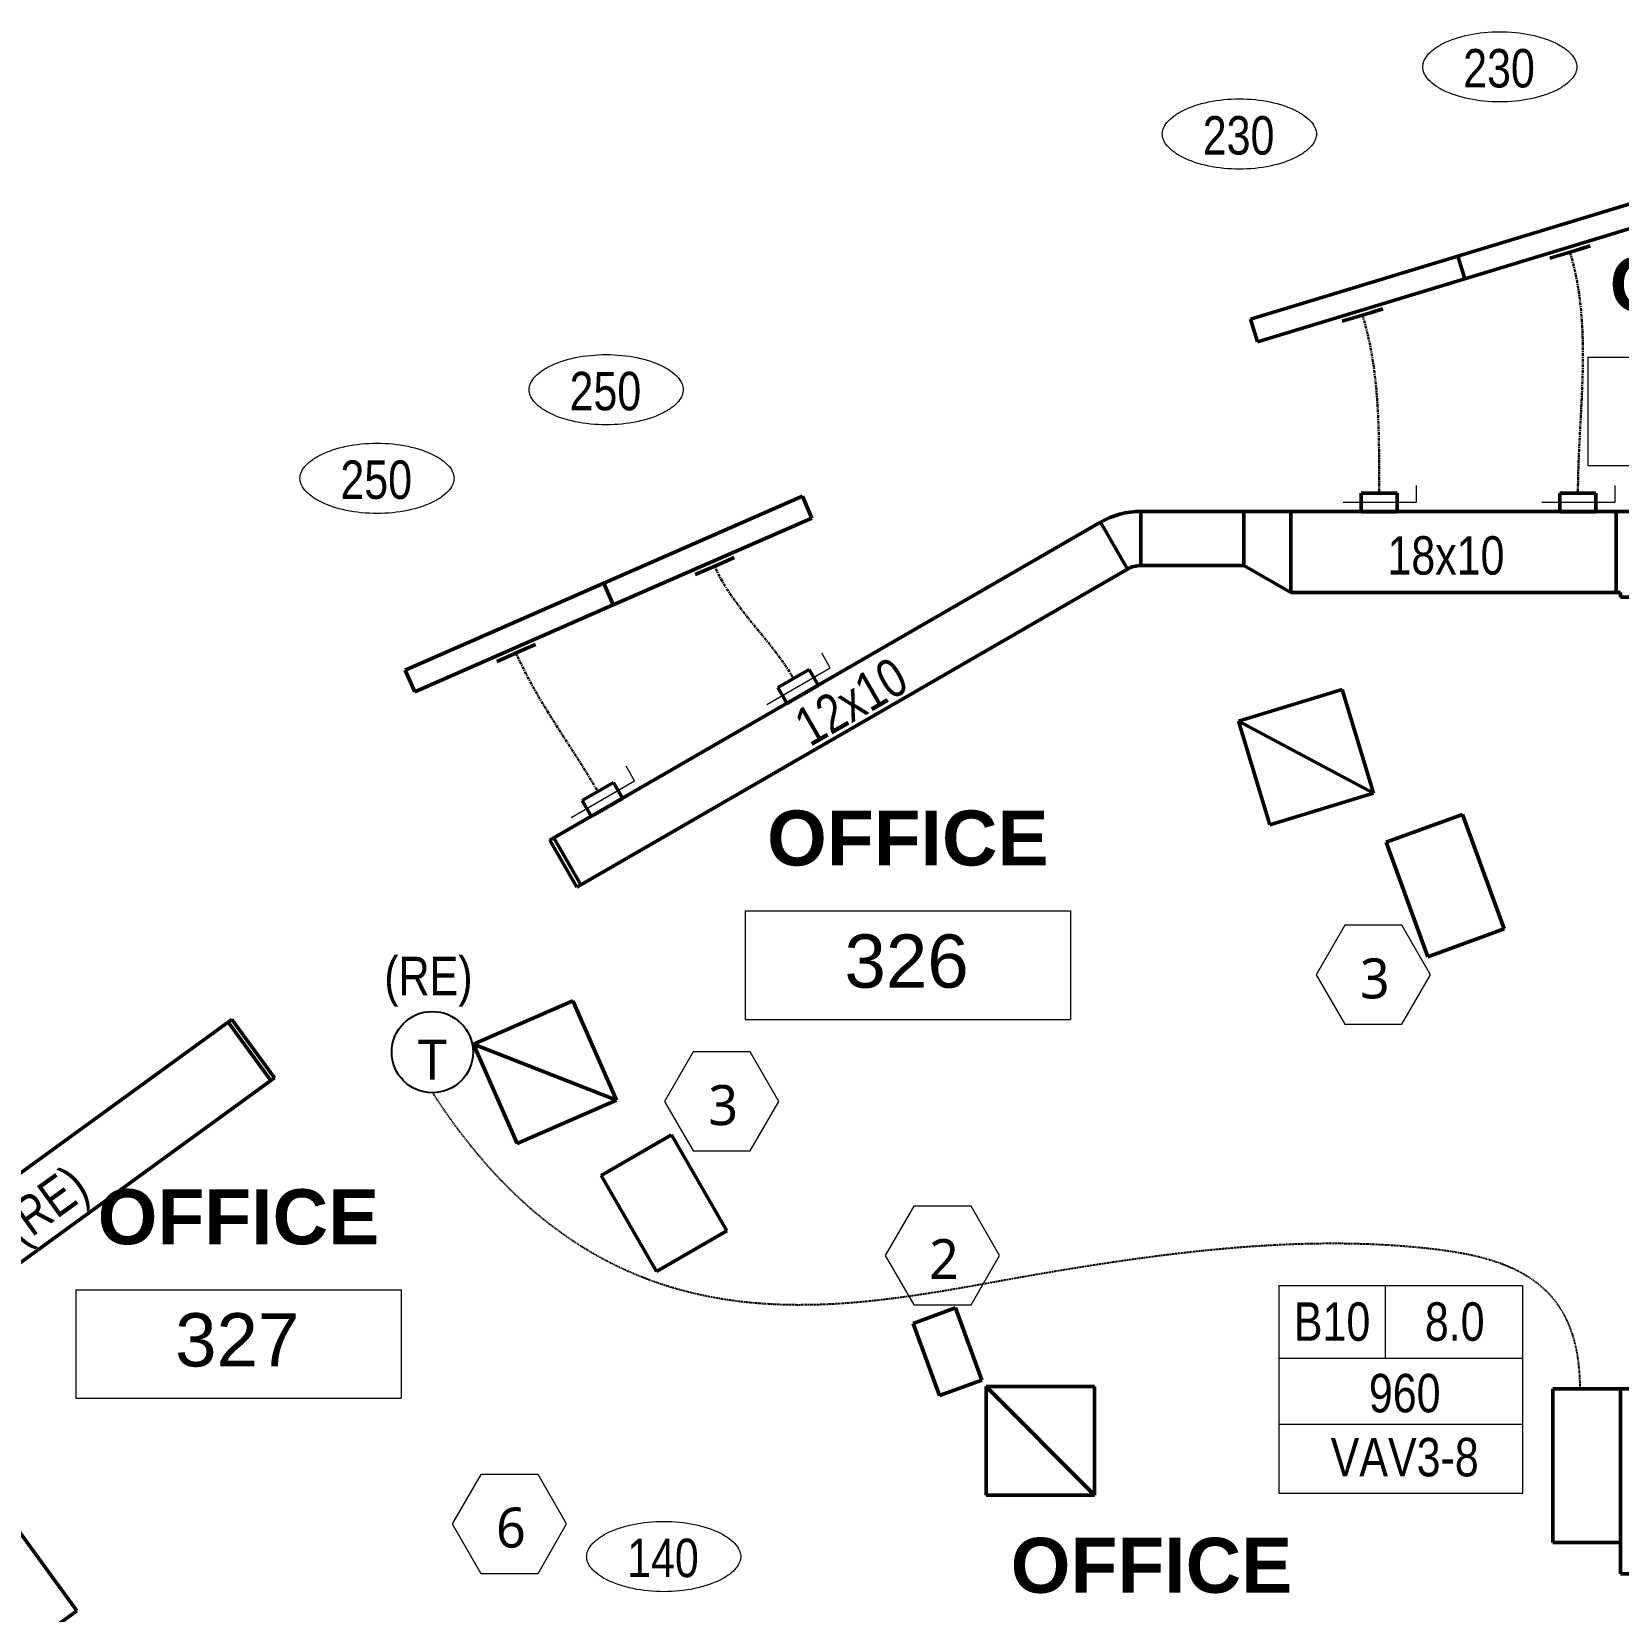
# Model space of a CAD drawing. Header units: inches. Extents: x 12453 to 15257, y -272 to 1517.
# Drawn here: x 13177.8 to 13529.2, y 1118.2 to 1468 of the extents above; entities that cross this region are included whole.
import ezdxf

# ---------------------------------------------------------------- set-up
doc = ezdxf.new("R2010")
doc.units = ezdxf.units.IN
doc.header["$MEASUREMENT"] = 0
for name, pattern in [('_ Hidden  _below_ behind_ beyond_', [0.09375, 0.0625, -0.03125]), ('Center', [1.2499999999999996, 0.2499999999999999, -0.1874999999999999, 0.625, -0.1874999999999999]), ('Dash', [0.25, 0.125, -0.125]), ('Hidden 1_16_', [0.09374999999999999, 0.06249999999999999, -0.03124999999999999])]:
    doc.linetypes.add(name, pattern=pattern)
for name, color, linetype, lineweight in [('A-ANNO-NOTE', 131, 'Continuous', 20), ('A-AREA-IDEN', 2, 'Continuous', 20), ('A-DETL', 90, 'Continuous', 9), ('A-DETL-DEMO', 6, 'Continuous', 18), ('G-ANNO-TEXT', 231, 'Continuous', 9), ('M-EQPM', 50, 'Continuous', 18), ('M-EQPM-HDLN', 50, 'Continuous', 18), ('M-EQPM-IDEN', 50, 'Continuous', 20), ('M-HVAC-CDFF', 50, 'Continuous', 50), ('M-HVAC-CDFF-IDEN', 2, 'Continuous', 20), ('M-HVAC-DUCT', 70, 'Continuous', 18), ('M-HVAC-DUCT-CNTR', 70, 'Continuous', 18), ('M-HVAC-DUCT-IDEN', 70, 'Continuous', 20)]:
    doc.layers.add(name, color=color, linetype=linetype, lineweight=lineweight)
doc.styles.add('Arial', font='arial.ttf', dxfattribs={"height": 11.80239520958082})
doc.styles.add('Arial_B', font='arialbd.ttf', dxfattribs={"height": 12.17707442258339})
doc.styles.add('Swis721 BT', font='swiss.ttf', dxfattribs={"width": 0.8, "height": 8.514637904468403})
doc.styles.add('Trebuchet MS', font='trebuc.ttf', dxfattribs={"height": 8.86153846153846})

# ---------------------------------------------------------------- blocks, each defined once
blk = doc.blocks.new('Return Diffuser - Rectangular Outlet _PAR_ - PAR-8x8_24x24-V135-3RD FLOOR PLAN - NEW')
at = {"layer": 'M-HVAC-CDFF'}
for p, q in [((12.00000000000039, 11.99999999999992), (-11.99999999999975, 11.99999999999992)), ((-11.99999999999975, 11.99999999999992), (-11.99999999999975, -12.00000000000043)), ((-11.99999999999971, 11.99999999999976), (12.0000000000003, -12.00000000000043)), ((12.00000000000039, -12.00000000000043), (12.00000000000039, 11.99999999999992)), ((-11.99999999999975, -12.00000000000043), (12.00000000000039, -12.00000000000043))]:
    blk.add_line(p, q, dxfattribs=at)
blk = doc.blocks.new('Plenum Slot Supply _TBD_ - 8_ RD INLET - TBDI _48_ Plenum_-2903886-3RD FLOOR PLAN - NEW')
at = {"layer": 'M-HVAC-CDFF'}
for p, q in [((24.00000000000034, 2.625000000006843), (-23.99999999999965, 2.625000000006843)), ((-23.99999999999965, 2.625000000006843), (-23.99999999999965, -2.624999999993161)), ((24.00000000000034, -2.624999999993161), (24.00000000000034, 2.625000000006843)), ((-23.99999999999965, -2.624999999993161), (24.00000000000034, -2.624999999993161)), ((-4.687499999999659, -3.750000000000286), (-2.062499999999699, -3.75000000000025)), ((-2.062499999999653, -3.75000000000025), (2.062500000000353, -3.75000000000025)), ((2.062500000000319, -3.75000000000025), (4.687500000000342, -3.750000000000286))]:
    blk.add_line(p, q, dxfattribs=at)
blk = doc.blocks.new('Plenum Slot Supply _TBD_ - 8_ RD INLET - TBDI _48_ Plenum_-2904006-3RD FLOOR PLAN - NEW')
at = {"layer": 'M-HVAC-CDFF'}
for p, q in [((24.00000000000034, 2.625000000006843), (-23.99999999999965, 2.625000000006843)), ((-23.99999999999965, 2.625000000006843), (-23.99999999999965, -2.624999999993161)), ((24.00000000000034, -2.624999999993161), (24.00000000000034, 2.625000000006843)), ((-23.99999999999965, -2.624999999993161), (24.00000000000034, -2.624999999993161)), ((-4.687499999999659, -3.750000000000286), (-2.062499999999699, -3.75000000000025)), ((-2.062499999999653, -3.75000000000025), (2.062500000000353, -3.75000000000025)), ((2.062500000000319, -3.75000000000025), (4.687500000000342, -3.750000000000286))]:
    blk.add_line(p, q, dxfattribs=at)
blk = doc.blocks.new('Rectangular Endcap - Standard-2903971-3RD FLOOR PLAN - NEW')
at = {"layer": 'M-HVAC-DUCT', "lineweight": 50}
for p, q in [((2.186561730911912e-13, -8.000000000000387), (2.716183145832778e-13, 7.999999999999612)), ((2.451372438372345e-13, 7.999999999999612), (1.00000000000074, 7.999999999999609)), ((1.000000000000766, 7.999999999999609), (1.000000000000713, -8.00000000000039)), ((1.00000000000074, -8.00000000000039), (2.451372438372345e-13, -8.000000000000387))]:
    blk.add_line(p, q, dxfattribs=at)
blk = doc.blocks.new('Nailor D35SST 3-10 - Nailor D35SST 3-10-3150733-3RD FLOOR PLAN - NEW')
at = {"layer": 'M-EQPM', "lineweight": 50}
for p, q in [((-23.99999999999975, -13.50000000000025), (-23.99999999999975, 20.49999999999977)), ((-8.999999999999753, 20.49999999999977), (-23.99999999999975, 20.49999999999977)), ((-8.999999999999753, 20.49999999999977), (-8.999999999999753, -13.50000000000025)), ((9.000000000000245, 20.49999999999967), (-8.999999999999753, 20.49999999999967)), ((-8.999999999999753, 20.49999999999967), (-8.999999999999753, -20.50000000000033)), ((9.000000000000245, -20.50000000000033), (9.000000000000245, 20.49999999999967)), ((15.00000000000028, 16.49999999999968), (9.000000000000274, 16.49999999999968)), ((15.00000000000028, -1.50000000000032), (15.00000000000028, 16.49999999999968)), ((9.000000000000274, -1.50000000000032), (15.00000000000028, -1.50000000000032)), ((15.00000000000025, -1.50000000000032), (9.000000000000243, -1.50000000000032)), ((15.00000000000025, -19.50000000000032), (15.00000000000025, -1.50000000000032)), ((-23.99999999999975, -13.50000000000025), (-8.999999999999753, -13.50000000000025)), ((-8.999999999999753, -20.50000000000033), (9.000000000000245, -20.50000000000033)), ((-4.999999999987266, -20.49999999999926), (-4.999999999987266, -24.49999999999937)), ((5.000000000013187, -24.49999999999937), (5.000000000013187, -20.49999999999926)), ((9.000000000000243, -19.50000000000032), (15.00000000000025, -19.50000000000032)), ((5.000000000000246, -24.50000000000033), (-4.999999999999753, -24.50000000000033))]:
    blk.add_line(p, q, dxfattribs=at)
at = {"layer": 'M-EQPM-HDLN', "linetype": 'Dash', "lineweight": 9}
for p, q in [((15.00000000000028, 16.49999999999968), (51.00000000000023, 16.49999999999968)), ((51.00000000000023, 16.49999999999968), (51.00000000000023, -19.50000000000032)), ((51.00000000000023, -19.50000000000032), (15.00000000000024, -19.50000000000032))]:
    blk.add_line(p, q, dxfattribs=at)
blk = doc.blocks.new('Rectangular Elbow - Mitered - Standard-2788944-3RD FLOOR PLAN - NEW')
at = {"layer": 'M-HVAC-DUCT', "lineweight": 50}
for p, q in [((-9.999999999999753, -9.000000000000332), (-9.999999999999753, 8.999999999999668)), ((-9.999999999999753, 8.999999999999668), (-9.000000000000332, 8.999999999999668)), ((8.999999999999668, 9.999999999999668), (-9.000000000000332, 9.999999999999668)), ((-9.000000000000332, 9.999999999999668), (-9.000000000000332, 8.999999999999668)), ((8.999999999999668, -9.000000000000332), (8.999999999999668, 9.999999999999668)), ((8.999999999999668, -9.000000000000332), (-9.999999999999753, -9.000000000000332))]:
    blk.add_line(p, q, dxfattribs=at)
blk = doc.blocks.new('Rectangular Transition - Angle - 30 Degree-2904022-3RD FLOOR PLAN - NEW')
at = {"layer": 'M-HVAC-DUCT', "lineweight": 50}
for p, q in [((2.979831821830342e-13, 8.999999999999702), (10.39230484541358, 2.999999999999813)), ((2.979831821830342e-13, -9.000000000000298), (2.979831821830342e-13, 8.999999999999702)), ((10.39230484541358, 2.999999999999813), (10.39230484541358, -9.000000000000222)), ((10.39230484541358, -9.000000000000222), (2.98427949019242e-13, -9.000000000000298))]:
    blk.add_line(p, q, dxfattribs=at)
blk = doc.blocks.new('Rectangular Elbow - Radius - 1 W-2796328-3RD FLOOR PLAN - NEW')
at = {"layer": 'M-HVAC-DUCT', "lineweight": 50}
for p, q in [((-3.215390309173182, -6.00000000000033), (-3.215390309173186, 5.999999999999666)), ((-0.2153903091732182, 6.803847577293018), (5.784609690826719, -3.588457268120279))]:
    blk.add_line(p, q, dxfattribs=at)
for radius, start, end in [(5.999999999999994, 269.9999999999996, 299.9999999999993), (17.99999999999999, 270, 299.9999999999997)]:
    blk.add_arc((-3.215390309173187, 11.99999999999967), radius, start, end, dxfattribs=at)
blk = doc.blocks.new('Rectangular Endcap - Standard-2785041-3RD FLOOR PLAN - NEW')
at = {"layer": 'M-HVAC-DUCT', "lineweight": 50}
for p, q in [((2.252764407777021e-13, -6.000000000000386), (2.64998046896767e-13, 5.999999999999612)), ((2.451372438372345e-13, 5.999999999999612), (1.00000000000074, 5.999999999999609)), ((1.00000000000076, 5.999999999999609), (1.00000000000072, -6.000000000000389)), ((1.00000000000074, -6.000000000000389), (2.451372438372345e-13, -6.000000000000386))]:
    blk.add_line(p, q, dxfattribs=at)
blk = doc.blocks.new('Round Takeoff - Standard w_ VD-V214-3RD FLOOR PLAN - NEW')
at = {"layer": 'A-DETL-DEMO', "linetype": 'Hidden 1_16_', "lineweight": 30}
for p, q in [((-0.2400000000038744, 4.000000000010004), (-3.41060513164848e-12, 4.000000000010004)), ((-0.2399999999998057, 4.000000000000414), (-0.2399999999997924, 3.325186224399847e-13)), ((-0.2399999999998057, 3.299486289839078e-13), (-0.2399999999997924, -3.999999999999702)), ((-4.092726157978176e-12, -3.99999999998954), (-0.2400000000038744, -3.99999999998954))]:
    blk.add_line(p, q, dxfattribs=at)
at = {"layer": 'M-HVAC-DUCT'}
for p, q in [((2.003420426543702, 8.25000000000033), (5.753420426543704, 8.250000000000343)), ((2.003420426543728, -7.999999999999659), (2.003420426543702, 8.250000000000332))]:
    blk.add_line(p, q, dxfattribs=at)
at = {"layer": 'M-HVAC-DUCT', "lineweight": 50}
for p, q in [((-2.728484105318784e-12, 4.000000000010686), (3.999999999995679, 4.000000000010686)), ((4.000000000000305, 2.9890503392581e-13), (4.000000000000294, 4.000000000000406)), ((4.000000000000305, -3.999999999999709), (4.000000000000294, 2.963350404697327e-13)), ((3.999999999996362, -3.99999999998954), (-4.092726157978176e-12, -3.99999999998954))]:
    blk.add_line(p, q, dxfattribs=at)
blk = doc.blocks.new('Round Takeoff - Standard w_ VD-V215-3RD FLOOR PLAN - NEW')
at = {"layer": 'A-DETL-DEMO', "linetype": 'Hidden 1_16_', "lineweight": 30}
for p, q in [((-0.239999999998588, 4.000000000012732), (-0.001953124998692601, 4.000000000012732)), ((-0.2399999999998057, 4.000000000000414), (-0.2399999999997924, 3.325186224399847e-13)), ((-0.2399999999998057, 3.299486289839078e-13), (-0.2399999999997924, -3.999999999999702)), ((1.70530256582424e-12, -3.999999999988176), (-0.239999999998588, -3.999999999988176))]:
    blk.add_line(p, q, dxfattribs=at)
at = {"layer": 'M-HVAC-DUCT'}
for p, q in [((2.003420426543702, 8.25000000000033), (5.753420426543704, 8.250000000000343)), ((2.003420426543728, -7.999999999999659), (2.003420426543702, 8.250000000000332))]:
    blk.add_line(p, q, dxfattribs=at)
at = {"layer": 'M-HVAC-DUCT', "lineweight": 50}
for p, q in [((-2.728484105318784e-12, 4.000000000010686), (3.999999999995679, 4.000000000010686)), ((4.000000000000305, 2.9890503392581e-13), (4.000000000000294, 4.000000000000406)), ((4.000000000000305, -3.999999999999709), (4.000000000000294, 2.963350404697327e-13)), ((3.999999999996362, -3.99999999998954), (-4.092726157978176e-12, -3.99999999998954))]:
    blk.add_line(p, q, dxfattribs=at)
blk = doc.blocks.new('Round Takeoff - Standard w_ VD-V216-3RD FLOOR PLAN - NEW')
at = {"layer": 'A-DETL-DEMO', "linetype": 'Hidden 1_16_', "lineweight": 30}
for p, q in [((-0.239999999998588, 4.000000000012732), (-0.001953124998692601, 4.000000000012732)), ((-0.2399999999998057, 4.000000000000414), (-0.2399999999997924, 3.325186224399847e-13)), ((-0.2399999999998057, 3.299486289839078e-13), (-0.2399999999997924, -3.999999999999702)), ((1.534772309241816e-12, -3.999999999988176), (-0.239999999998588, -3.999999999988176))]:
    blk.add_line(p, q, dxfattribs=at)
at = {"layer": 'M-HVAC-DUCT'}
for p, q in [((2.003420426543702, 8.25000000000033), (5.753420426543704, 8.250000000000343)), ((2.003420426543728, -7.999999999999659), (2.003420426543702, 8.250000000000332))]:
    blk.add_line(p, q, dxfattribs=at)
at = {"layer": 'M-HVAC-DUCT', "lineweight": 50}
for p, q in [((-2.728484105318784e-12, 4.000000000010686), (3.999999999995679, 4.000000000010686)), ((4.000000000000305, 2.9890503392581e-13), (4.000000000000294, 4.000000000000406)), ((4.000000000000305, -3.999999999999709), (4.000000000000294, 2.963350404697327e-13)), ((3.999999999996362, -3.99999999998954), (-4.092726157978176e-12, -3.99999999998954))]:
    blk.add_line(p, q, dxfattribs=at)
blk = doc.blocks.new('Diffuser Tag - Diffuser Tag _GPI_ - Airflow Only-1174567-3RD FLOOR PLAN - NEW')
at = {"layer": 'M-HVAC-CDFF-IDEN'}
for points, knots in [([(-0.2733821722393264, 8.234832660405194e-16), (-0.2733821722393264, 0.002120544972881543), (-0.2729835601545574, 0.00647847487141492), (-0.2703405630587479, 0.01531469710434119), (-0.2634260964460383, 0.02693955562540351), (-0.248144382122115, 0.04138758304565707), (-0.219066139123674, 0.05918199625253466), (-0.1685048339180955, 0.07621826088950157), (-0.09564779723932655, 0.0834729008052498), (-0.02279076056055762, 0.07621826088950127), (0.02777054464502081, 0.05918199625253412), (0.05684878764346215, 0.04138758304565641), (0.07213050196738555, 0.02693955562540276), (0.07904496858009517, 0.01531469710434035), (0.0816879656759046, 0.006478474871414024), (0.08208657776067356, 0.00212054497288066), (0.0820865777606736, -5.985621849243556e-17)], [-2.186510674934082e-15, -2.186510674934082e-15, -2.186510674934082e-15, -2.186510674934082e-15, 0.09817477042467884, 0.1963495408493599, 0.3926990816987219, 0.589048622548084, 0.7853981633974461, 1.17809724509617, 1.570796326794894, 1.963495408493618, 2.356194490192343, 2.552544031041704, 2.748893571891067, 2.945243112740429, 3.04341788316511, 3.141592653589791, 3.141592653589791, 3.141592653589791, 3.141592653589791]), ([(0.0820865777606736, -3.244976466198412e-18), (0.0820865777606736, -0.002120544972880719), (0.08168796567590463, -0.0064784748714141), (0.07904496858009527, -0.01531469710434032), (0.07213050196738575, -0.02693955562540273), (0.05684878764346234, -0.04138758304565628), (0.02777054464502117, -0.05918199625253387), (-0.02279076056055731, -0.07621826088950084), (-0.09564779723932616, -0.08347290080524901), (-0.1685048339180951, -0.07621826088950065), (-0.2190661391236737, -0.0591819962525334), (-0.248144382122115, -0.04138758304565567), (-0.2634260964460383, -0.02693955562540207), (-0.270340563058748, -0.01531469710433957), (-0.2729835601545574, -0.006478474871413342), (-0.2733821722393264, -0.002120544972879948), (-0.2733821722393264, 7.731000999696823e-16)], [3.14159265358979, 3.14159265358979, 3.14159265358979, 3.14159265358979, 3.239767424014471, 3.337942194439152, 3.534291735288514, 3.730641276137876, 3.926990816987239, 4.319689898685963, 4.712388980384687, 5.105088062083411, 5.497787143782135, 5.694136684631498, 5.89048622548086, 6.086835766330221, 6.185010536754902, 6.283185307179584, 6.283185307179584, 6.283185307179584, 6.283185307179584])]:
    blk.add_open_spline(points, degree=3, knots=knots, dxfattribs=at)
blk = doc.blocks.new('Room Tag - Room Tag-84095-3RD FLOOR PLAN - NEW')
at = {"layer": 'A-AREA-IDEN'}
for p, q in [((-0.3749999999999999, -0.06249999999999998), (-0.3749999999999999, -0.3124999999999999)), ((-0.3749999999999999, -0.06249999999999998), (0.3749999999999999, -0.06249999999999998)), ((0.3749999999999999, -0.06249999999999998), (0.3749999999999999, -0.3124999999999999)), ((-0.3749999999999999, -0.3124999999999999), (0.3749999999999999, -0.3124999999999999))]:
    blk.add_line(p, q, dxfattribs=at)
blk = doc.blocks.new('Mechanical Equipment Tag - VAV-1159225-3RD FLOOR PLAN - NEW')
at = {"layer": 'M-EQPM-IDEN'}
for p, q in [((0.05117652664444897, -0.1709214427389848), (0.05117652664444821, -0.6506089427389851)), ((0.05117652664444897, -0.1709214427389848), (0.6129984166804646, -0.1709214427389866)), ((0.2971114323324517, -0.3386297760723189), (0.297111432332452, -0.1709214427389855)), ((0.6129984166804646, -0.1709214427389866), (0.6129984166804638, -0.6506089427389867)), ((0.0511765266444487, -0.3386297760723181), (0.6129984166804644, -0.3386297760723199)), ((0.05117652664444846, -0.4909735260723181), (0.6129984166804641, -0.4909735260723199)), ((0.6129984166804638, -0.6506089427389867), (0.05117652664444821, -0.6506089427389851))]:
    blk.add_line(p, q, dxfattribs=at)
blk = doc.blocks.new('Note Hexagon - Note Hexagon - _GPI_-1528888-3RD FLOOR PLAN - NEW')
at = {"layer": 'A-ANNO-NOTE'}
for p, q in [((-0.06936595791414911, 0.1146539663481912), (-0.1352839266641504, 0.000480695341454583)), ((0.06246997958585079, 0.1146539663481897), (-0.06936595791414911, 0.1146539663481912)), ((0.1283879483358497, 0.0004806953414513018), (0.06246997958585077, 0.1146539663481897)), ((-0.1352839266641504, 0.0004806953414545882), (-0.06936595791415202, -0.1136925756652837)), ((0.06246997958584775, -0.1136925756652856), (0.1283879483358497, 0.0004806953414513356)), ((-0.06936595791415205, -0.1136925756652837), (0.06246997958584773, -0.1136925756652856))]:
    blk.add_line(p, q, dxfattribs=at)

msp = doc.modelspace()

# ---------------------------------------------------------------- linework, layer by layer
at = {"layer": 'A-DETL', "lineweight": 25}
msp.add_circle((13266.56078916648, 1242.001414486469), 9, dxfattribs=at)
at = {"layer": 'A-DETL', "linetype": '_ Hidden  _below_ behind_ beyond_', "lineweight": 25}
msp.add_open_spline([(13266.56078916648, 1233.001414486469), (13305.36817821955, 1173.243275746527), (13399.79566340444, 1195.043578443699), (13479.2980238812, 1203.399613243426), (13520.67358386162, 1192.313065360287), (13520.67358386162, 1167.422674776926)], degree=3, knots=[0, 0, 0, 0, 6.89180579777182, 12.99421494602004, 17.09604283453233, 17.09604283453233, 17.09604283453233, 17.09604283453233], dxfattribs=at)
at = {"layer": 'M-HVAC-DUCT', "lineweight": 50}
for p, q in [((13423.4913800657, 1349.759960377965), (13423.4913800657, 1361.759960377965)), ((13423.4913800657, 1361.759960377965), (13446.28105871542, 1361.759960377965)), ((13446.28105871542, 1361.759960377965), (13446.28105871542, 1349.759960377965)), ((13456.67336356084, 1343.759960377966), (13456.67336356084, 1361.759960377966)), ((13456.67336356084, 1361.759960377966), (13528.69338948061, 1361.759960377964)), ((13528.69338948061, 1361.759960377964), (13528.69338948061, 1343.759960377964)), ((13293.43435701535, 1289.456112800673), (13414.4913800657, 1359.348417646085)), ((13414.4913800657, 1359.348417646085), (13420.4913800657, 1348.956112800672)), ((13423.4913800657, 1349.759960377965), (13446.28105871542, 1349.759960377965)), ((13299.43435701535, 1279.06380795526), (13420.4913800657, 1348.956112800672)), ((13456.67336356084, 1343.759960377966), (13528.69338948061, 1343.759960377964)), ((13477.76886782497, 1288.48582559477), (13494.68333499911, 1294.642188174632)), ((13503.9178788689, 1269.270487413413), (13494.68333499911, 1294.642188174632)), ((13299.43435701535, 1279.06380795526), (13293.43435701535, 1289.456112800673)), ((13487.00341169476, 1263.114124833551), (13477.76886782497, 1288.48582559477)), ((13503.9178788689, 1269.270487413413), (13487.00341169476, 1263.114124833551)), ((13221.35734097701, 1248.632831504292), (13101.50665619581, 1161.556212000204)), ((13221.35734097701, 1248.632831504294), (13230.76190501368, 1235.688559594293)), ((13230.76190501368, 1235.688559594293), (13110.91122023249, 1148.611940090206)), ((13303.95261682047, 1214.647196612072), (13319.54107408859, 1223.647196612071)), ((13331.8034893994, 1202.408070270238), (13319.54107408859, 1223.647196612071)), ((13316.21503213128, 1193.408070270239), (13303.95261682047, 1214.647196612072)), ((13331.8034893994, 1202.408070270238), (13316.21503213128, 1193.408070270239)), ((13373.04657954464, 1181.915139328452), (13382.4435057525, 1185.335340761709)), ((13382.4435057525, 1185.335340761709), (13388.25784818903, 1169.360566208348)), ((13373.04657954464, 1181.915139328453), (13378.86092198118, 1165.940364775092)), ((13388.25784818903, 1169.360566208348), (13378.86092198118, 1165.940364775091)), ((13187.82503221109, 1118.270717310925), (13174.30597140836, 1136.87810818155)), ((13187.82503221109, 1118.270717310925), (13173.26272631234, 1107.690582769663))]:
    msp.add_line(p, q, dxfattribs=at)
at = {"layer": 'M-HVAC-DUCT-CNTR', "linetype": 'Center', "lineweight": 30}
for points in [[(13520.25529225593, 1365.759960377965), (13520.25529225593, 1383.642635712131), (13523.6902267245, 1402.081011102272), (13518.48588834751, 1419.189632880924)], [(13476.23862851809, 1365.759960377966), (13476.23862851809, 1379.055230937282), (13476.43285408287, 1392.500561552336), (13472.56357359149, 1405.220344872991)], [(13346.5476143287, 1324.739868361593), (13341.42393189889, 1333.614346651878), (13333.17805526635, 1340.238633268105), (13329.06893142774, 1349.626049730864)], [(13303.19994516001, 1299.713079898309), (13297.21773677067, 1310.074568770121), (13289.89469243936, 1319.418000000109), (13285.09704242164, 1330.378375137929)]]:
    msp.add_open_spline(points, degree=3, dxfattribs=at)

# ---------------------------------------------------------------- block references
at = {"layer": 'A-ANNO-NOTE', "xscale": 96, "yscale": 96, "zscale": 96}
for p in [(13475.2659113079, 1259.07494171037), (13330.96671534109, 1231.026019390018), (13379.86050787166, 1196.907202832628), (13283.96096686284, 1137.444770232102)]:
    msp.add_blockref('Note Hexagon - Note Hexagon - _GPI_-1528888-3RD FLOOR PLAN - NEW', p, dxfattribs=at)
at = {"layer": 'A-AREA-IDEN', "xscale": 95.99999999999994, "yscale": 95.99999999999994, "zscale": 95.99999999999994}
for p in [(13558.44484006185, 1401.918136140528), (13371.85446892086, 1279.257056504661), (13223.61713786123, 1195.372378394617)]:
    msp.add_blockref('Room Tag - Room Tag-84095-3RD FLOOR PLAN - NEW', p, dxfattribs=at)
at = {"layer": 'M-EQPM', "lineweight": 50}
msp.add_blockref('Nailor D35SST 3-10 - Nailor D35SST 3-10-3150733-3RD FLOOR PLAN - NEW', (13538.69338948061, 1146.922674776926), dxfattribs=at)
at = {"layer": 'M-EQPM-IDEN', "xscale": 95.99999999999994, "yscale": 95.99999999999994, "zscale": 95.99999999999994}
msp.add_blockref('Mechanical Equipment Tag - VAV-1159225-3RD FLOOR PLAN - NEW', (13449.13618884861, 1206.732524297051), dxfattribs=at)
at = {"layer": 'M-HVAC-CDFF', "extrusion": (0, 0, -1)}
for name, p, rotation in [('Plenum Slot Supply _TBD_ - 8_ RD INLET - TBDI _48_ Plenum_-2903886-3RD FLOOR PLAN - NEW', (-13517.3945377219, 1422.777313721239), 343.0805589556425), ('Plenum Slot Supply _TBD_ - 8_ RD INLET - TBDI _48_ Plenum_-2903886-3RD FLOOR PLAN - NEW', (-13471.47222296587, 1408.808025713306), 343.0805589556471), ('Plenum Slot Supply _TBD_ - 8_ RD INLET - TBDI _48_ Plenum_-2904006-3RD FLOOR PLAN - NEW', (-13327.56520685017, 1353.061353559466), 336.3597158063017), ('Plenum Slot Supply _TBD_ - 8_ RD INLET - TBDI _48_ Plenum_-2904006-3RD FLOOR PLAN - NEW', (-13283.59331784406, 1333.813678966531), 336.3597158063018), ('Return Diffuser - Rectangular Outlet _PAR_ - PAR-8x8_24x24-V135-3RD FLOOR PLAN - NEW', (-13460.04085167151, 1307.322844528442), 253.0805589556391), ('Return Diffuser - Rectangular Outlet _PAR_ - PAR-8x8_24x24-V135-3RD FLOOR PLAN - NEW', (-13291.51140041962, 1237.571968941044), 246.3597158063069), ('Return Diffuser - Rectangular Outlet _PAR_ - PAR-8x8_24x24-V135-3RD FLOOR PLAN - NEW', (-13401.21868276174, 1155.908070270184), 89.99999999999962)]:
    msp.add_blockref(name, p, dxfattribs=dict(at, rotation=rotation))
at = {"layer": 'M-HVAC-CDFF-IDEN', "xscale": 95.99999999999994, "yscale": 95.99999999999994, "zscale": 95.99999999999994}
for p in [(13512.13475853374, 1460.203534069081), (13454.46156658342, 1445.330332430817), (13314.23206108183, 1388.702603198403), (13263.48081984826, 1369.07752342793), (13326.97629083019, 1130.279861113882)]:
    msp.add_blockref('Diffuser Tag - Diffuser Tag _GPI_ - Airflow Only-1174567-3RD FLOOR PLAN - NEW', p, dxfattribs=at)
at = {"layer": 'M-HVAC-DUCT', "linetype": 'Hidden 1_16_', "lineweight": 30, "extrusion": (0, 0, -1)}
for name, p, rotation in [('Round Takeoff - Standard w_ VD-V215-3RD FLOOR PLAN - NEW', (-13476.23862851809, 1361.759960377965), 90), ('Round Takeoff - Standard w_ VD-V216-3RD FLOOR PLAN - NEW', (-13520.25529225593, 1361.759960377965), 90), ('Round Takeoff - Standard w_ VD-V214-3RD FLOOR PLAN - NEW', (-13348.5476143287, 1321.275766746455), 60.00000000000615), ('Round Takeoff - Standard w_ VD-V214-3RD FLOOR PLAN - NEW', (-13305.19994516001, 1296.248978283171), 60.000000000004)]:
    msp.add_blockref(name, p, dxfattribs=dict(at, rotation=rotation))
at = {"layer": 'M-HVAC-DUCT', "lineweight": 50}
for name, p, rotation in [('Rectangular Elbow - Radius - 1 W-2796328-3RD FLOOR PLAN - NEW', (13420.27598975652, 1355.759960377965), 180), ('Rectangular Transition - Angle - 30 Degree-2904022-3RD FLOOR PLAN - NEW', (13456.67336356084, 1352.759960377965), 180), ('Rectangular Elbow - Mitered - Standard-2788944-3RD FLOOR PLAN - NEW', (13538.69338948061, 1352.759960377965), 90), ('Rectangular Endcap - Standard-2785041-3RD FLOOR PLAN - NEW', (13296.43435701535, 1284.259960377966), 209.9999999999997), ('Rectangular Endcap - Standard-2903971-3RD FLOOR PLAN - NEW', (13226.05962299535, 1242.160695549293), 35.99999999999478)]:
    msp.add_blockref(name, p, dxfattribs=dict(at, rotation=rotation))

# ---------------------------------------------------------------- texts
at = {"layer": 'A-ANNO-NOTE', "lineweight": 9, "char_height": 8.861538461538458, "width": 7.667999999999997, "attachment_point": 2, "line_spacing_factor": 1.032838983050847, "style": 'Trebuchet MS'}
for s, insert in [('3', (13475.26530072495, 1262.749585837865)), ('3', (13330.96610475814, 1234.700663517512)), ('2', (13379.85989728871, 1200.581846960122)), ('6', (13283.96035627989, 1141.119414359597))]:
    msp.add_mtext(s, dxfattribs=dict(at, insert=insert))
at = {"layer": 'A-AREA-IDEN', "lineweight": 9, "attachment_point": 2, "line_spacing_factor": 0.9385317878468562}
for s, insert, char_height, width, style in [('OFFICE', (13558.4555477282, 1418.167321556127), 12.17707442258339, 72.4319999999999, 'Arial_B'), ('OFFICE', (13371.8651765872, 1295.506241920261), 12.17707442258339, 72.4319999999999, 'Arial_B'), ('326', (13371.57914499837, 1268.063966516596), 11.80239520958082, 32.83199999999996, 'Arial'), ('OFFICE', (13223.62784552758, 1211.621563810217), 12.17707442258339, 72.4319999999999, 'Arial_B'), ('327', (13223.34181393875, 1184.179288406552), 11.80239520958082, 32.83199999999996, 'Arial'), ('OFFICE', (13425.82786300028, 1134.428832995342), 12.17707442258339, 72.4319999999999, 'Arial_B')]:
    msp.add_mtext(s, dxfattribs=dict(at, insert=insert, char_height=char_height, width=width, style=style))
at = {"layer": 'G-ANNO-TEXT', "color": 7, "attachment_point": 1}
for s, insert, char_height, width, line_spacing_factor, style in [('(RE)', (13255.91285442223, 1263.119038341748), 8.514637904468412, 22.356, 1.006669768884753, 'Swis721 BT'), ('T', (13263.36869577706, 1244.789477307121), 8.86153846153846, 8.424, 1.032838983050848, 'Trebuchet MS')]:
    msp.add_mtext(s, dxfattribs=dict(at, insert=insert, char_height=char_height, width=width, line_spacing_factor=line_spacing_factor, style=style))
at = {"layer": 'M-EQPM-IDEN', "lineweight": 9, "char_height": 8.514637904468403, "attachment_point": 2, "line_spacing_factor": 1.006669768884753, "style": 'Swis721 BT'}
for s, insert, width in [('B10', (13465.81622732952, 1186.578653525814), 20.08799999999998), ('8.0', (13492.97244630956, 1186.578653525814), 15.65999999999998), ('960', (13481.89914484199, 1170.729825873217), 18.79199999999998), ('VAV3-8', (13481.89914484199, 1156.554583436925), 37.15199999999996)]:
    msp.add_mtext(s, dxfattribs=dict(at, insert=insert, width=width))
at = {"layer": 'M-HVAC-CDFF-IDEN', "lineweight": 9, "char_height": 8.514637904468403, "width": 18.79199999999998, "attachment_point": 2, "line_spacing_factor": 1.006669768884753, "style": 'Swis721 BT'}
for s, insert in [('230', (13502.78179861504, 1464.156403674539)), ('230', (13445.10860666472, 1449.283202036275)), ('250', (13304.87910116313, 1392.655472803862)), ('250', (13254.12785992955, 1373.030393033388)), ('140', (13317.62333091149, 1134.232730719341))]:
    msp.add_mtext(s, dxfattribs=dict(at, insert=insert))
at = {"layer": 'M-HVAC-DUCT-IDEN', "lineweight": 9, "insert": (13491.03194657292, 1356.263589903827), "char_height": 8.514637904468403, "width": 30.45599999999997, "attachment_point": 2, "line_spacing_factor": 1.006669768884753, "style": 'Swis721 BT'}
msp.add_mtext('18x10', dxfattribs=at)
at = {"layer": 'M-HVAC-DUCT-IDEN', "lineweight": 9, "char_height": 8.514637904468403, "attachment_point": 2, "line_spacing_factor": 1.006669768884753, "style": 'Swis721 BT'}
for s, insert, width, rotation in [('12x10', (13357.14297462447, 1323.355739996523), 30.45599999999997, 29.999999999999634), ('16x10 (RE)', (13166.5911135146, 1203.285018596396), 55.94399999999994, 35.99999999999482)]:
    msp.add_mtext(s, dxfattribs=dict(at, insert=insert, width=width, rotation=rotation))

doc.saveas('drawing.dxf')
